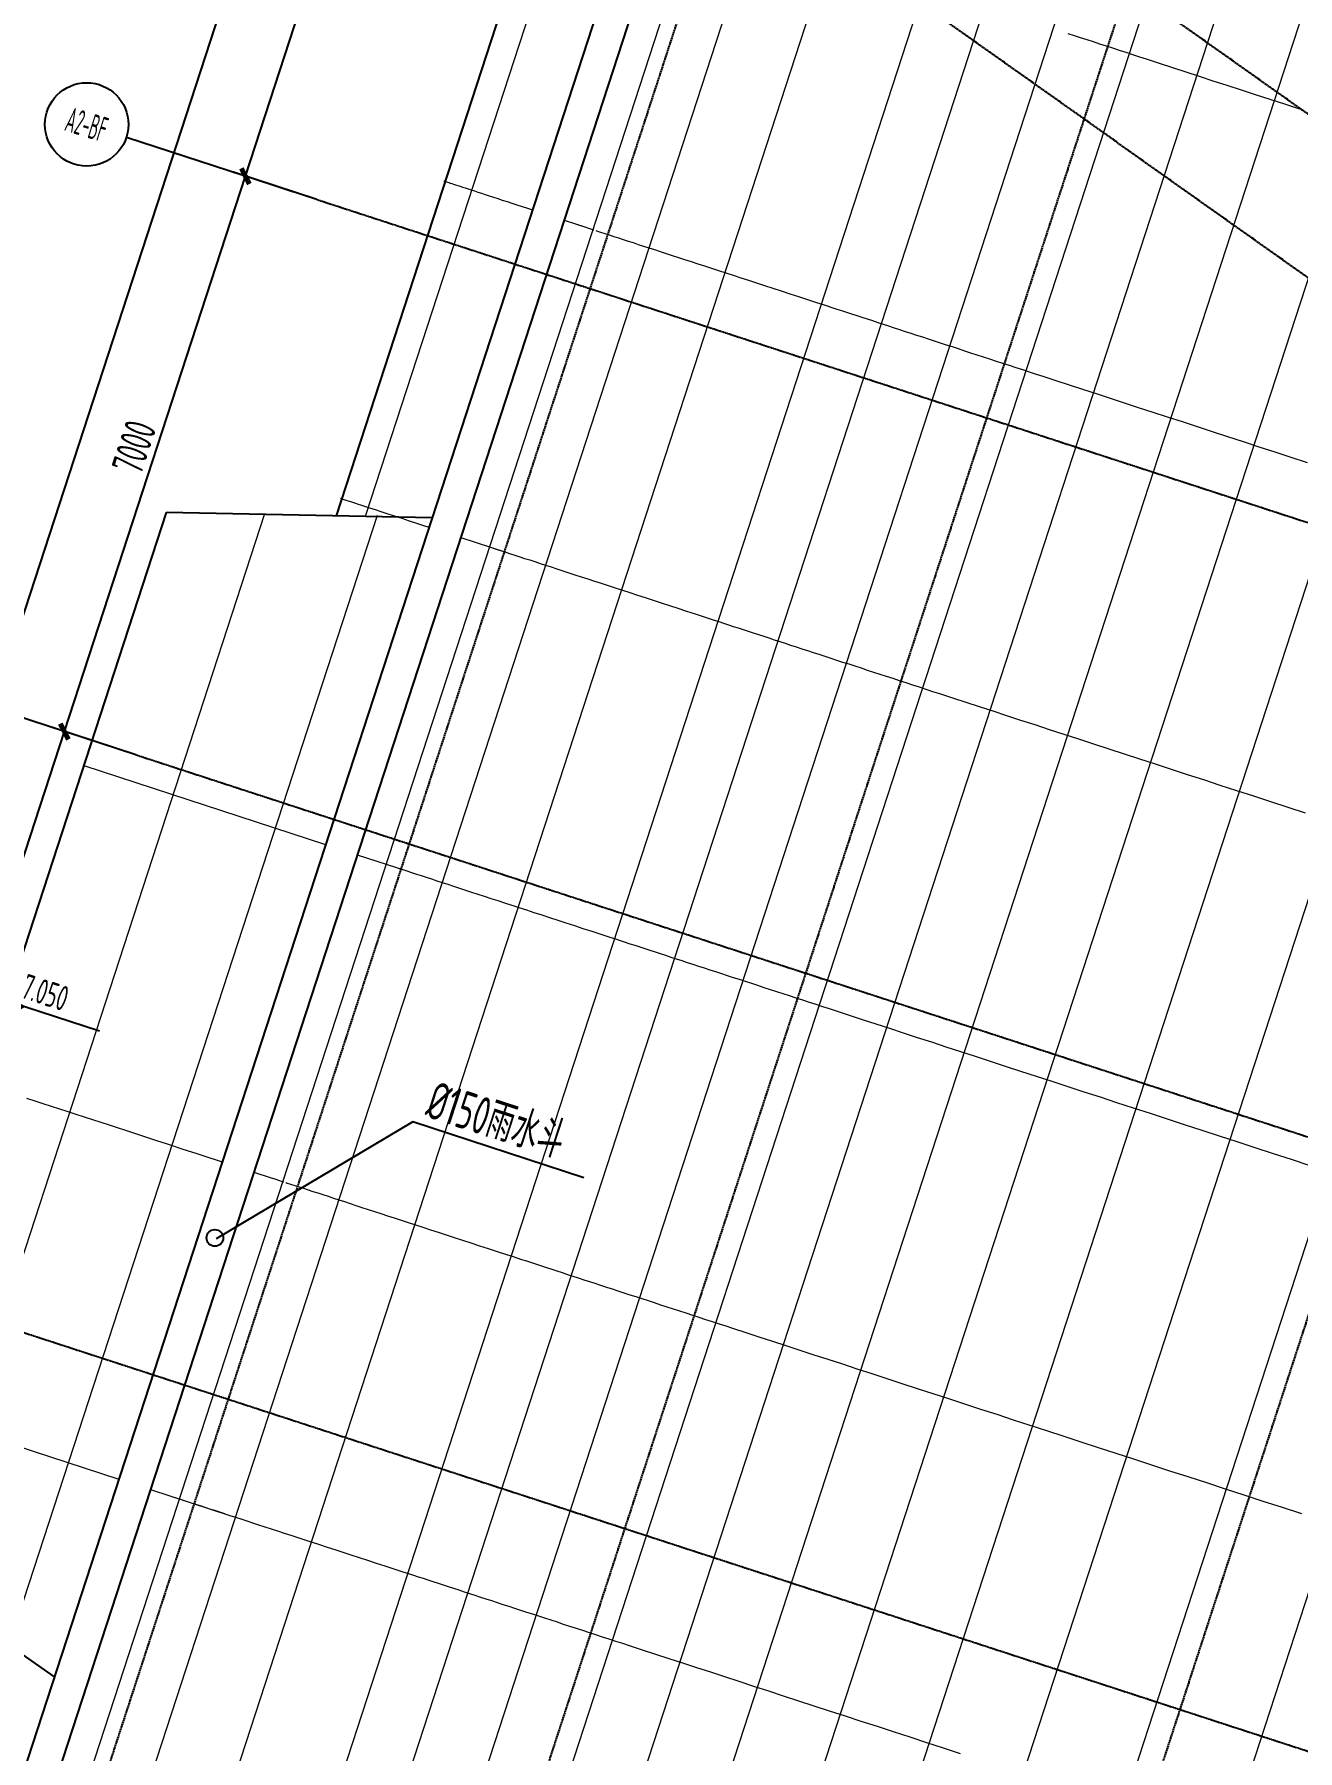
# Model space of a CAD drawing. Header units: millimetres. Extents: x 11677979 to 11902225, y -6694179 to -6308891.
# Drawn here: x 11837582 to 11852727, y -6341176 to -6320606 of the extents above; entities that cross this region are included whole.
import ezdxf
from ezdxf.enums import TextEntityAlignment as Align

# ---------------------------------------------------------------- set-up
doc = ezdxf.new("R2010")
doc.units = ezdxf.units.MM
doc.header["$LTSCALE"] = 10
doc.linetypes.add('A2-RG-AXIS$0$CENTER', pattern=[2, 1.25, -0.25, 0.25, -0.25])
doc.linetypes.add('A2-RG-AXIS$0$DOTE', pattern=[2.42, 2, -0.2, 0.02, -0.2])
for name, color, linetype in [('A2-RG-AXIS$0$A-AXIS', 1, 'Continuous'), ('A2-RG-AXIS$0$A-DIMS-100', 1, 'Continuous'), ('A2-RG-AXIS$0$A-GRID', 1, 'A2-RG-AXIS$0$CENTER'), ('A2-RG-AXIS$0$A-SYMB', 4, 'Continuous'), ('A2-RI-RF$0$$2$A-SYMB', 4, 'Continuous'), ('A2-RI-RF$0$A-ROOF-DRAN', 175, 'Continuous'), ('A2-RI-RF$0$A-ROOF-EDGE', 2, 'Continuous'), ('A2-RI-RF$0$A-SYMB', 4, 'Continuous'), ('A2-RI-RF$0$A-SYMB-AREA', 4, 'Continuous'), ('A2-RI-RF$0$A-SYMB-NAME', 4, 'Continuous')]:
    doc.layers.add(name, color=color, linetype=linetype)
doc.layers.add('A2-RI-RF$0$A-DETL-LLIN', color=3, linetype='Continuous', lineweight=5)
doc.layers.add('A2-RI-RF$0$A-ROOF-PATT', color=8, linetype='Continuous', lineweight=13)
doc.styles.add('A2-RG-AXIS$0$ECADI', font='hzs.shx', dxfattribs={"width": 0.7, "bigfont": 'hztxt.shx'})
doc.styles.add('A2-RG-AXIS$0$XD2008', font='hzs.shx', dxfattribs={"width": 0.7, "bigfont": 'hztxt.shx'})
doc.styles.add('A2-RI-RF$0$$0$XD2008', font='xd-hzs.shx', dxfattribs={"width": 0.7, "bigfont": 'xd-hztxt.shx'})
doc.styles.add('A2-RI-RF$0$ECADI', font='hzs.shx', dxfattribs={"width": 0.7, "bigfont": 'hztxt.shx'})
doc.dimstyles.new('A2-RG-AXIS$0$XD150', dxfattribs={"dimscale": 300, "dimtxt": 2.5, "dimasz": 1.5, "dimexe": 1, "dimexo": 2, "dimgap": 0.5, "dimtad": 1, "dimdec": 0, "dimdsep": 46, "dimtxsty": 'A2-RG-AXIS$0$XD2008', "dimcen": 2.5, "dimclrt": 4, "dimaunit": 1, "dimadec": 3, "dimazin": 0, "dimtfac": 1, "dimtdec": 0, "dimtmove": 2, "dimatfit": 3, "dimfxl": 0, "dimtolj": 1, "dimtzin": 0, "dimarcsym": 0})
doc.dimstyles.new('A2-RG-AXIS$0$XD150$0', dxfattribs={"dimscale": 150, "dimtxt": 2.5, "dimasz": 1, "dimexe": 1, "dimexo": 2, "dimgap": 0.5, "dimtad": 1, "dimdec": 0, "dimdsep": 46, "dimtxsty": 'A2-RG-AXIS$0$XD2008', "dimblk": 'A2-RG-AXIS$0$_ArchTick', "dimcen": 2.5, "dimclrt": 4, "dimaunit": 1, "dimadec": 0, "dimazin": 0, "dimtfac": 1, "dimtdec": 0, "dimtmove": 2, "dimatfit": 3, "dimfxl": 0, "dimtolj": 1, "dimtzin": 0, "dimarcsym": 0})

# ---------------------------------------------------------------- blocks, each defined once
blk = doc.blocks.new('A2-RG-AXIS$0$_ArchTick')
at = {"color": 0, "linetype": 'ByBlock', "const_width": 0.4}
blk.add_lwpolyline([(-0.5, -0.5), (0.5, 0.5)], dxfattribs=at)
blk = doc.blocks.new('*D529')
at = {"layer": 'A2-RG-AXIS$0$A-DIMS-100', "color": 0, "lineweight": -2, "transparency": 16777216}
for p, q in [((11835773, -6335617), (11837942, -6328962)), ((11838798, -6329241), (11837800, -6328915)), ((11836629, -6335896), (11835630, -6335571))]:
    blk.add_line(p, q, dxfattribs=at)
at = {"layer": 'Defpoints', "color": 0, "transparency": 16777216}
for p in [(11837942, -6328962), (11839083, -6329333), (11836914, -6335989)]:
    blk.add_point(p, dxfattribs=at)
at = {"layer": 'A2-RG-AXIS$0$A-DIMS-100', "color": 0, "lineweight": -2, "transparency": 16777216, "xscale": 150, "yscale": 150, "zscale": 150}
for p, rotation in [((11837942, -6328962), 71.94704053343993), ((11835773, -6335617), 251.9470405334399)]:
    blk.add_blockref('A2-RG-AXIS$0$_ArchTick', p, dxfattribs=dict(at, rotation=rotation))
at = {"layer": 'A2-RG-AXIS$0$A-DIMS-100', "color": 4, "transparency": 16777216, "insert": (11836608, -6332208), "char_height": 375, "attachment_point": 5, "rotation": 71.947, "style": 'A2-RG-AXIS$0$XD2008'}
blk.add_mtext('\\A1;7000', dxfattribs=at)
blk = doc.blocks.new('*D530')
at = {"layer": 'A2-RG-AXIS$0$A-DIMS-100', "color": 0, "lineweight": -2, "transparency": 16777216}
for p, q in [((11840967, -6322585), (11839969, -6322260)), ((11837942, -6328962), (11840112, -6322306)), ((11838798, -6329241), (11837800, -6328915))]:
    blk.add_line(p, q, dxfattribs=at)
at = {"layer": 'Defpoints', "color": 0, "transparency": 16777216}
for p in [(11840112, -6322306), (11841252, -6322678), (11839083, -6329333)]:
    blk.add_point(p, dxfattribs=at)
at = {"layer": 'A2-RG-AXIS$0$A-DIMS-100', "color": 0, "lineweight": -2, "transparency": 16777216, "xscale": 150, "yscale": 150, "zscale": 150}
for p, rotation in [((11840112, -6322306), 71.94704053343993), ((11837942, -6328962), 251.9470405334399)]:
    blk.add_blockref('A2-RG-AXIS$0$_ArchTick', p, dxfattribs=dict(at, rotation=rotation))
at = {"layer": 'A2-RG-AXIS$0$A-DIMS-100', "color": 4, "transparency": 16777216, "insert": (11838777, -6325553), "char_height": 375, "attachment_point": 5, "rotation": 71.947, "style": 'A2-RG-AXIS$0$XD2008'}
blk.add_mtext('\\A1;7000', dxfattribs=at)
blk = doc.blocks.new('*D531')
at = {"layer": 'A2-RG-AXIS$0$A-DIMS-100', "color": 0, "lineweight": -2, "transparency": 16777216}
for p, q in [((11840112, -6322306), (11842281, -6315651)), ((11842851, -6315837), (11842138, -6315604)), ((11840682, -6322492), (11839969, -6322260))]:
    blk.add_line(p, q, dxfattribs=at)
at = {"layer": 'Defpoints', "color": 0, "transparency": 16777216}
for p in [(11842281, -6315651), (11843137, -6315930), (11840967, -6322585)]:
    blk.add_point(p, dxfattribs=at)
at = {"layer": 'A2-RG-AXIS$0$A-DIMS-100', "color": 0, "lineweight": -2, "transparency": 16777216, "xscale": 150, "yscale": 150, "zscale": 150}
for p, rotation in [((11842281, -6315651), 71.94704049336154), ((11840112, -6322306), 251.9470404933616)]:
    blk.add_blockref('A2-RG-AXIS$0$_ArchTick', p, dxfattribs=dict(at, rotation=rotation))
at = {"layer": 'A2-RG-AXIS$0$A-DIMS-100', "color": 4, "transparency": 16777216, "insert": (11840947, -6318897), "char_height": 375, "attachment_point": 5, "rotation": 71.947, "style": 'A2-RG-AXIS$0$XD2008'}
blk.add_mtext('\\A1;7000', dxfattribs=at)
blk = doc.blocks.new('*D532')
at = {"layer": 'A2-RG-AXIS$0$A-DIMS-100', "color": 0, "lineweight": -2, "transparency": 16777216}
for p, q in [((11830114, -6350075), (11841425, -6315372)), ((11842851, -6315837), (11841283, -6315325)), ((11831540, -6350540), (11829971, -6350029))]:
    blk.add_line(p, q, dxfattribs=at)
at = {"layer": 'Defpoints', "color": 0, "transparency": 16777216}
for p in [(11841425, -6315372), (11843137, -6315930), (11831825, -6350633)]:
    blk.add_point(p, dxfattribs=at)
at = {"layer": 'A2-RG-AXIS$0$A-DIMS-100', "color": 0, "lineweight": -2, "transparency": 16777216, "xscale": 150, "yscale": 150, "zscale": 150}
for p, rotation in [((11841425, -6315372), 71.94704049334094), ((11830114, -6350075), 251.9470404933409)]:
    blk.add_blockref('A2-RG-AXIS$0$_ArchTick', p, dxfattribs=dict(at, rotation=rotation))
at = {"layer": 'A2-RG-AXIS$0$A-DIMS-100', "color": 4, "transparency": 16777216, "insert": (11835520, -6332642), "char_height": 375, "attachment_point": 5, "rotation": 71.947, "style": 'A2-RG-AXIS$0$XD2008'}
blk.add_mtext('\\A1;36500', dxfattribs=at)
blk = doc.blocks.new('A2-RG-AXIS$0$ECADI-TAG-GRID')
at = {"color": 13}
blk.add_circle((0, 0), 5, dxfattribs=at)
at = {"style": 'A2-RG-AXIS$0$ECADI', "width": 0.7}
blk.add_attdef('GRID', text='', height=5, dxfattribs=at).set_placement((0, 0), align=Align.MIDDLE)
blk = doc.blocks.new('*D534')
at = {"layer": 'A2-RG-AXIS$0$A-DIMS-100', "color": 0, "lineweight": -2, "ltscale": 3, "transparency": 16777216}
blk.add_arc((11865637, -6330626), 5954, 324.6656, 341.947, dxfattribs=at)
at = {"layer": 'Defpoints', "color": 0, "ltscale": 3, "transparency": 16777216}
for p in [(11846414, -6316998), (11840967, -6322585), (11870815, -6333565), (11878928, -6334958), (11876238, -6338142)]:
    blk.add_point(p, dxfattribs=at)
at = {"layer": 'A2-RG-AXIS$0$A-DIMS-100', "color": 0, "lineweight": -2, "ltscale": 3, "transparency": 16777216, "xscale": 150, "yscale": 150, "zscale": 150}
for p, rotation in [((11871298, -6332471), 71.94704049334831), ((11870494, -6334070), 234.6655761921282)]:
    blk.add_blockref('A2-RG-AXIS$0$_ArchTick', p, dxfattribs=dict(at, rotation=rotation))
at = {"layer": 'A2-RG-AXIS$0$A-DIMS-100', "color": 4, "ltscale": 3, "transparency": 16777216, "insert": (11871378, -6333513), "char_height": 375, "attachment_point": 5, "rotation": 63.3063, "style": 'A2-RG-AXIS$0$XD2008'}
blk.add_mtext('\\A1;17°16\'53"', dxfattribs=at)
blk = doc.blocks.new('A2-RI-RF$0$$2$ECADI-TAG-HGHT（国标）')
at = {"color": 1}
blk.add_line((-2.12, 2.12), (11.77, 2.12), dxfattribs=at)
at = {"color": 1, "const_width": 0.5}
blk.add_lwpolyline([(-2.12, 2.12), (0, 0), (2.12, 2.12)], dxfattribs=at)
at = {"style": 'A2-RI-RF$0$$0$XD2008', "width": 0.7}
blk.add_attdef('FL', text='', height=3, dxfattribs=at).set_placement((-2.69, 2.97), align=Align.RIGHT)
for tag, p in [('F.F.L.', (2.28, 2.97)), ('T.O.S.', (2.28, -1.1))]:
    blk.add_attdef(tag, p, '', height=3, dxfattribs=at)
blk = doc.blocks.new('A2-RI-RF$0$5erhfh')
at = {"layer": 'A2-RI-RF$0$A-SYMB-AREA', "style": 'A2-RI-RF$0$ECADI', "width": 0.7}
blk.add_attdef('340M2', text='', height=2.5, dxfattribs=at).set_placement((0, 1.25), align=Align.MIDDLE_LEFT)
at = {"layer": 'A2-RI-RF$0$A-SYMB-NAME', "style": 'A2-RI-RF$0$ECADI', "width": 0.7}
blk.add_attdef('CHINESENAME', (-12.29, 3.09), '', height=4.5, dxfattribs=at)
blk = doc.blocks.new('A2-RG-AXIS')
at = {"layer": 'A2-RG-AXIS$0$A-AXIS'}
for p, q in [((11840967.2, -6322585.1), (11838685.4, -6321841.4)), ((11838798, -6329240.5), (11836516.1, -6328496.8))]:
    blk.add_line(p, q, dxfattribs=at)
at = {"layer": 'A2-RG-AXIS$0$A-GRID', "linetype": 'A2-RG-AXIS$0$DOTE'}
for p, q in [((11847953.1, -6312274.5), (11834792.3, -6352651.7)), ((11852707, -6313824), (11839546.1, -6354201.2)), ((11859362.3, -6315993.2), (11846201.5, -6356370.4)), ((11876238.4, -6338141.9), (11846413.5, -6316997.8)), ((11875313.6, -6339447.6), (11845488.2, -6318303.1)), ((11840967.2, -6322585.1), (11878927.9, -6334958.1)), ((11838798, -6329240.5), (11876758.7, -6341613.5)), ((11836628.7, -6335895.9), (11874589.4, -6348268.9))]:
    blk.add_line(p, q, dxfattribs=at)
at = {"layer": 'A2-RG-AXIS$0$A-SYMB'}
ref = blk.add_blockref('A2-RG-AXIS$0$ECADI-TAG-GRID', (11838210, -6321686.4), dxfattribs=dict(at, xscale=100.0000000000341, yscale=100.0000000000341, zscale=100.0000000000341, rotation=342.7200000000827))
ref.add_attrib('GRID', 'A2-BF', dxfattribs={"layer": '0', "height": 300, "rotation": 342.72, "style": 'A2-RG-AXIS$0$ECADI', "width": 0.5}).set_placement((11838210, -6321686.4), align=Align.MIDDLE)
at = {"layer": 'A2-RG-AXIS$0$A-DIMS-100'}
for p1, distance, picture, middle in [((11831825.3, -6350632.8), 1800, '*D532', (11835519.9, -6332642.1)), ((11840967.2, -6322585.1), 900, '*D531', (11840946.6, -6318897.2))]:
    dim = blk.add_aligned_dim(p1=p1, p2=(11843136.5, -6315929.7), distance=distance, dimstyle='A2-RG-AXIS$0$XD150$0', dxfattribs=at)
    dim.commit()
    dim.dimension.update_dxf_attribs({"geometry": picture, "text_midpoint": middle})
at = {"layer": 'A2-RG-AXIS$0$A-DIMS-100', "ltscale": 3}
dim = blk.add_angular_dim_2l(base=(11870815.1772, -6333564.6066), line1=((11840967.2378, -6322585.1126), (11878927.9289, -6334958.0925)), line2=((11876238.3543, -6338141.9015), (11846413.5362, -6316997.8396)), dimstyle='A2-RG-AXIS$0$XD150', override={"dimscale": 150, "dimasz": 1, "dimblk": 'A2-RG-AXIS$0$_ArchTick', "dimadec": 4}, dxfattribs=at)
dim.commit()
dim.dimension.update_dxf_attribs({"geometry": '*D534', "text_midpoint": (11871378.0799, -6333512.755)})
at = {"layer": 'A2-RG-AXIS$0$A-DIMS-100'}
for base, p1, p2, picture, middle in [((11840111.5, -6322306.2), (11839083.2, -6329333.5), (11841252.5, -6322678.1), '*D530', (11838777.3, -6325552.6)), ((11837942.3, -6328961.6), (11836913.9, -6335988.9), (11839083.2, -6329333.5), '*D529', (11836608.1, -6332207.9))]:
    dim = blk.add_linear_dim(base=base, p1=p1, p2=p2, angle=251.94704, dimstyle='A2-RG-AXIS$0$XD150$0', dxfattribs=at)
    dim.commit()
    dim.dimension.update_dxf_attribs({"geometry": picture, "text_midpoint": middle})
blk = doc.blocks.new('A2-RI-RF')
at = {"layer": 'A2-RI-RF$0$A-ROOF-DRAN'}
for p, q in [((11845985.9, -6315244.2), (11833703.1, -6352927.7)), ((11846366.2, -6315368.2), (11834083.4, -6353051.7))]:
    blk.add_line(p, q, dxfattribs=at)
blk.add_circle((11839746.7, -6335031.3), 100, dxfattribs=at)
at = {"layer": 'A2-RI-RF$0$A-ROOF-EDGE'}
for p, q in [((11845084.3, -6314461), (11841200.2, -6326377.1)), ((11839162.5, -6326336.4), (11835209, -6338465.8)), ((11842349.7, -6326400.1), (11839162.5, -6326336.4)), ((11835209, -6338465.8), (11837821.5, -6340292.4))]:
    blk.add_line(p, q, dxfattribs=at)
at = {"layer": 'A2-RI-RF$0$A-ROOF-PATT', "lineweight": 9}
for p, q in [((11845402.7, -6314564.8), (11841554, -6326372.8)), ((11846854.1, -6315037.9), (11835872.3, -6348730.4)), ((11847525.7, -6315256.8), (11836920.8, -6347792.8)), ((11848437.1, -6315553.9), (11837924.7, -6347806.3)), ((11849592.4, -6315930.4), (11839197.1, -6347823.4)), ((11850313.3, -6316165.4), (11839991.2, -6347834.1)), ((11851131.3, -6316432), (11840892.1, -6347846.2)), ((11852044.8, -6316729.7), (11841898.2, -6347859.8)), ((11852292.7, -6318714.2), (11842789, -6347871.8)), ((11853127.1, -6319305.7), (11843811.7, -6347885.6)), ((11854022.5, -6319940.5), (11844909.2, -6347900.3)), ((11854977.9, -6320617.9), (11846080.3, -6347916.1)), ((11849971.3, -6320594.4), (11850046, -6320618.8)), ((11850046, -6320618.8), (11850121.4, -6320643.3)), ((11850121.4, -6320643.3), (11850197.4, -6320668.1)), ((11850197.4, -6320668.1), (11850274.1, -6320693.1)), ((11850274.1, -6320693.1), (11850351.5, -6320718.3)), ((11850351.5, -6320718.3), (11850429.5, -6320743.8)), ((11850429.5, -6320743.8), (11850508.3, -6320769.4)), ((11850508.3, -6320769.4), (11850587.6, -6320795.3)), ((11850587.6, -6320795.3), (11850667.7, -6320821.4)), ((11850667.7, -6320821.4), (11850748.4, -6320847.7)), ((11850748.4, -6320847.7), (11850829.8, -6320874.2)), ((11850829.8, -6320874.2), (11850911.8, -6320901)), ((11850911.8, -6320901), (11851067.2, -6320951.6)), ((11851067.2, -6320951.6), (11851224.9, -6321003)), ((11851224.9, -6321003), (11851384.9, -6321055.2)), ((11851384.9, -6321055.2), (11851547.2, -6321108.1)), ((11851547.2, -6321108.1), (11851711.7, -6321161.7)), ((11851711.7, -6321161.7), (11851878.6, -6321216.1)), ((11851878.6, -6321216.1), (11852047.7, -6321271.2)), ((11855992.5, -6321337.1), (11847323.8, -6347932.9)), ((11852047.7, -6321271.2), (11852219.1, -6321327.1)), ((11852219.1, -6321327.1), (11852392.8, -6321383.7)), ((11852392.8, -6321383.7), (11852568.7, -6321441)), ((11852568.7, -6321441), (11852746.9, -6321499.1)), ((11857065.2, -6322097.7), (11848638.7, -6347950.6)), ((11842492.3, -6322363.8), (11842494.1, -6322364.4)), ((11842494.1, -6322364.4), (11842498, -6322365.7)), ((11842498, -6322365.7), (11842504.2, -6322367.7)), ((11842504.2, -6322367.7), (11842512.5, -6322370.4)), ((11842512.5, -6322370.4), (11842523, -6322373.8)), ((11842523, -6322373.8), (11842535.7, -6322378)), ((11842535.7, -6322378), (11842550.6, -6322382.8)), ((11842550.6, -6322382.8), (11842567.7, -6322388.4)), ((11842567.7, -6322388.4), (11842587, -6322394.7)), ((11842587, -6322394.7), (11842608.4, -6322401.7)), ((11842608.4, -6322401.7), (11842632, -6322409.4)), ((11842632, -6322409.4), (11842657.9, -6322417.8)), ((11842657.9, -6322417.8), (11842685.9, -6322426.9)), ((11842685.9, -6322426.9), (11842716.1, -6322436.8)), ((11842716.1, -6322436.8), (11842748.5, -6322447.3)), ((11842748.5, -6322447.3), (11842783, -6322458.6)), ((11842783, -6322458.6), (11842819.8, -6322470.6)), ((11842819.8, -6322470.6), (11842858.7, -6322483.2)), ((11842858.7, -6322483.2), (11842899.8, -6322496.6)), ((11842899.8, -6322496.6), (11842943.1, -6322510.8)), ((11842943.1, -6322510.8), (11842988.6, -6322525.6)), ((11842988.6, -6322525.6), (11843036.2, -6322541.1)), ((11843036.2, -6322541.1), (11843086.1, -6322557.4)), ((11843086.1, -6322557.4), (11843138.1, -6322574.3)), ((11843138.1, -6322574.3), (11843192.3, -6322592)), ((11843192.3, -6322592), (11843248.7, -6322610.4)), ((11843248.7, -6322610.4), (11843307.3, -6322629.5)), ((11843307.3, -6322629.5), (11843368.1, -6322649.3)), ((11843368.1, -6322649.3), (11843431, -6322669.8)), ((11843431, -6322669.8), (11843496.1, -6322691)), ((11843496.1, -6322691), (11843552.7, -6322709.4)), ((11843933, -6322833.4), (11844182.2, -6322914.6)), ((11844096.2, -6322886.6), (11844138.5, -6322900.4)), ((11844182.2, -6322914.6), (11844227.3, -6322929.3)), ((11844227.3, -6322929.3), (11844273.8, -6322944.5)), ((11844273.8, -6322944.5), (11844290.8, -6322950)), ((11844314.6, -6322957.8), (11844321.8, -6322960.1)), ((11844321.8, -6322960.1), (11844371.2, -6322976.2)), ((11844371.2, -6322976.2), (11844422.1, -6322992.8)), ((11844422.1, -6322992.8), (11844474.5, -6323009.9)), ((11844474.5, -6323009.9), (11844528.4, -6323027.5)), ((11844528.4, -6323027.5), (11844583.9, -6323045.6)), ((11844583.9, -6323045.6), (11844641, -6323064.2)), ((11844641, -6323064.2), (11844699.6, -6323083.3)), ((11844699.6, -6323083.3), (11844759.9, -6323102.9)), ((11858195.2, -6322898.7), (11850023.7, -6347969.2)), ((11844759.9, -6323102.9), (11844821.8, -6323123.1)), ((11844821.8, -6323123.1), (11844885.3, -6323143.8)), ((11844885.3, -6323143.8), (11844950.5, -6323165.1)), ((11844950.5, -6323165.1), (11845017.5, -6323186.9)), ((11845017.5, -6323186.9), (11845086.1, -6323209.2)), ((11845086.1, -6323209.2), (11845156.4, -6323232.2)), ((11845156.4, -6323232.2), (11845228.5, -6323255.7)), ((11845228.5, -6323255.7), (11845302.4, -6323279.8)), ((11845302.4, -6323279.8), (11845378.1, -6323304.4)), ((11845378.1, -6323304.4), (11845455.6, -6323329.7)), ((11845455.6, -6323329.7), (11845535, -6323355.6)), ((11845535, -6323355.6), (11845616.2, -6323382)), ((11845616.2, -6323382), (11845699.3, -6323409.1)), ((11845699.3, -6323409.1), (11845784.2, -6323436.8)), ((11845784.2, -6323436.8), (11845871.1, -6323465.1)), ((11845871.1, -6323465.1), (11845960, -6323494.1)), ((11845960, -6323494.1), (11846050.8, -6323523.7)), ((11846050.8, -6323523.7), (11846143.6, -6323553.9)), ((11846143.6, -6323553.9), (11846238.4, -6323584.8)), ((11846238.4, -6323584.8), (11846335.2, -6323616.4)), ((11846335.2, -6323616.4), (11846434.1, -6323648.6)), ((11846434.1, -6323648.6), (11846535, -6323681.5)), ((11846535, -6323681.5), (11846638.1, -6323715.1)), ((11846638.1, -6323715.1), (11846743.2, -6323749.4)), ((11846743.2, -6323749.4), (11846850.5, -6323784.3)), ((11846850.5, -6323784.3), (11846959.9, -6323820)), ((11846959.9, -6323820), (11847027.8, -6323842.1)), ((11847027.8, -6323842.1), (11847084.7, -6323860.7)), ((11847084.7, -6323860.7), (11847142.3, -6323879.5)), ((11847142.3, -6323879.5), (11847200.7, -6323898.5)), ((11847200.7, -6323898.5), (11847259.7, -6323917.7)), ((11847259.7, -6323917.7), (11847319.4, -6323937.2)), ((11847319.4, -6323937.2), (11847379.8, -6323956.9)), ((11847379.8, -6323956.9), (11847440.9, -6323976.8)), ((11847440.9, -6323976.8), (11847502.7, -6323996.9)), ((11847502.7, -6323996.9), (11847565.2, -6324017.3)), ((11847565.2, -6324017.3), (11847628.3, -6324037.9)), ((11847628.3, -6324037.9), (11847692.2, -6324058.7)), ((11847692.2, -6324058.7), (11847756.7, -6324079.7)), ((11847756.7, -6324079.7), (11847821.9, -6324101)), ((11847821.9, -6324101), (11847887.8, -6324122.5)), ((11847887.8, -6324122.5), (11847954.4, -6324144.2)), ((11847954.4, -6324144.2), (11848021.7, -6324166.1)), ((11848021.7, -6324166.1), (11848089.6, -6324188.2)), ((11848089.6, -6324188.2), (11848158.3, -6324210.6)), ((11848158.3, -6324210.6), (11848227.6, -6324233.2)), ((11848227.6, -6324233.2), (11848297.6, -6324256)), ((11848297.6, -6324256), (11848368.2, -6324279)), ((11848368.2, -6324279), (11848439.6, -6324302.3)), ((11848439.6, -6324302.3), (11848511.6, -6324325.8)), ((11848511.6, -6324325.8), (11848584.3, -6324349.5)), ((11848584.3, -6324349.5), (11848657.6, -6324373.4)), ((11848657.6, -6324373.4), (11848731.7, -6324397.5)), ((11848731.7, -6324397.5), (11848806.4, -6324421.8)), ((11848806.4, -6324421.8), (11848881.8, -6324446.4)), ((11848881.8, -6324446.4), (11848957.8, -6324471.2)), ((11848957.8, -6324471.2), (11849034.5, -6324496.2)), ((11849034.5, -6324496.2), (11849111.9, -6324521.4)), ((11849111.9, -6324521.4), (11849190, -6324546.9)), ((11849190, -6324546.9), (11849268.7, -6324572.5)), ((11849268.7, -6324572.5), (11849348.1, -6324598.4)), ((11849348.1, -6324598.4), (11849428.1, -6324624.5)), ((11849428.1, -6324624.5), (11849508.8, -6324650.8)), ((11849508.8, -6324650.8), (11849590.2, -6324677.3)), ((11849590.2, -6324677.3), (11849672.2, -6324704.1)), ((11849672.2, -6324704.1), (11849828.7, -6324755)), ((11849828.7, -6324755), (11849987.5, -6324806.8)), ((11849987.5, -6324806.8), (11850148.6, -6324859.3)), ((11850148.6, -6324859.3), (11850312, -6324912.6)), ((11850312, -6324912.6), (11850477.8, -6324966.6)), ((11850477.8, -6324966.6), (11850645.9, -6325021.4)), ((11850645.9, -6325021.4), (11850816.3, -6325077)), ((11850816.3, -6325077), (11850989, -6325133.3)), ((11850989, -6325133.3), (11851164, -6325190.3)), ((11851164, -6325190.3), (11851341.3, -6325248.1)), ((11851341.3, -6325248.1), (11851520.8, -6325306.6)), ((11851520.8, -6325306.6), (11851702.7, -6325365.9)), ((11851702.7, -6325365.9), (11851886.8, -6325425.9)), ((11851886.8, -6325425.9), (11852073.1, -6325486.6)), ((11852073.1, -6325486.6), (11852261.8, -6325548.1)), ((11852261.8, -6325548.1), (11852452.6, -6325610.3)), ((11852452.6, -6325610.3), (11852645.7, -6325673.3)), ((11852645.7, -6325673.3), (11852841.1, -6325736.9)), ((11841252.6, -6326166.9), (11841253.7, -6326167.2)), ((11841253.7, -6326167.2), (11841256.9, -6326168.3)), ((11841256.9, -6326168.3), (11841262.3, -6326170)), ((11841262.3, -6326170), (11841269.8, -6326172.5)), ((11841269.8, -6326172.5), (11841279.4, -6326175.6)), ((11841279.4, -6326175.6), (11841291.3, -6326179.5)), ((11841291.3, -6326179.5), (11841305.2, -6326184)), ((11841305.2, -6326184), (11841321.3, -6326189.3)), ((11841321.3, -6326189.3), (11841339.5, -6326195.2)), ((11841339.5, -6326195.2), (11841359.9, -6326201.8)), ((11841359.9, -6326201.8), (11841382.5, -6326209.2)), ((11841382.5, -6326209.2), (11841407.1, -6326217.2)), ((11841407.1, -6326217.2), (11841433.9, -6326226)), ((11841433.9, -6326226), (11841462.9, -6326235.4)), ((11841462.9, -6326235.4), (11841494, -6326245.6)), ((11841494, -6326245.6), (11841527.3, -6326256.4)), ((11841527.3, -6326256.4), (11841562.6, -6326267.9)), ((11841562.6, -6326267.9), (11841600.2, -6326280.2)), ((11841600.2, -6326280.2), (11841639.8, -6326293.1)), ((11841639.8, -6326293.1), (11841681.7, -6326306.7)), ((11841681.7, -6326306.7), (11841725.6, -6326321)), ((11841725.6, -6326321), (11841771.7, -6326336.1)), ((11841771.7, -6326336.1), (11841820, -6326351.8)), ((11841820, -6326351.8), (11841870.4, -6326368.2)), ((11841870.4, -6326368.2), (11841900.9, -6326378.2)), ((11841895.6, -6326377.3), (11841985.8, -6326406.7)), ((11841985.8, -6326406.7), (11842074.5, -6326435.6)), ((11842074.5, -6326435.6), (11842161.6, -6326464)), ((11842161.6, -6326464), (11842247, -6326491.8)), ((11842247, -6326491.8), (11842312.8, -6326513.2)), ((11842693.4, -6326636.5), (11843234.9, -6326813)), ((11843082.2, -6326763.2), (11843131.6, -6326779.3)), ((11843131.6, -6326779.3), (11843182.5, -6326795.9)), ((11843234.9, -6326813), (11843288.9, -6326830.6)), ((11843288.9, -6326830.6), (11843344.3, -6326848.7)), ((11843344.3, -6326848.7), (11843401.4, -6326867.3)), ((11843401.4, -6326867.3), (11843460.1, -6326886.4)), ((11843460.1, -6326886.4), (11843520.3, -6326906)), ((11843520.3, -6326906), (11843582.2, -6326926.2)), ((11843582.2, -6326926.2), (11843645.7, -6326946.9)), ((11843645.7, -6326946.9), (11843711, -6326968.1)), ((11843711, -6326968.1), (11843777.9, -6326990)), ((11843777.9, -6326990), (11843846.5, -6327012.3)), ((11843846.5, -6327012.3), (11843916.9, -6327035.3)), ((11843916.9, -6327035.3), (11843989, -6327058.8)), ((11843989, -6327058.8), (11844062.9, -6327082.8)), ((11844062.9, -6327082.8), (11844138.5, -6327107.5)), ((11844138.5, -6327107.5), (11844216, -6327132.8)), ((11844216, -6327132.8), (11844295.4, -6327158.6)), ((11844295.4, -6327158.6), (11844376.6, -6327185.1)), ((11844376.6, -6327185.1), (11844459.7, -6327212.2)), ((11844459.7, -6327212.2), (11844544.7, -6327239.9)), ((11844544.7, -6327239.9), (11844631.6, -6327268.2)), ((11844631.6, -6327268.2), (11844720.4, -6327297.2)), ((11844720.4, -6327297.2), (11844811.2, -6327326.8)), ((11844811.2, -6327326.8), (11844904, -6327357)), ((11844904, -6327357), (11844998.8, -6327387.9)), ((11844998.8, -6327387.9), (11845095.7, -6327419.5)), ((11845095.7, -6327419.5), (11845194.5, -6327451.7)), ((11845194.5, -6327451.7), (11845295.5, -6327484.6)), ((11845295.5, -6327484.6), (11845398.5, -6327518.2)), ((11845398.5, -6327518.2), (11845503.6, -6327552.5)), ((11845503.6, -6327552.5), (11845610.9, -6327587.4)), ((11845610.9, -6327587.4), (11845720.3, -6327623.1)), ((11845720.3, -6327623.1), (11845788.2, -6327645.2)), ((11845788.2, -6327645.2), (11845845.1, -6327663.8)), ((11845845.1, -6327663.8), (11845902.7, -6327682.5)), ((11845902.7, -6327682.5), (11845961.1, -6327701.6)), ((11845961.1, -6327701.6), (11846020.1, -6327720.8)), ((11846020.1, -6327720.8), (11846079.8, -6327740.3)), ((11846079.8, -6327740.3), (11846140.2, -6327759.9)), ((11846140.2, -6327759.9), (11846201.3, -6327779.9)), ((11846201.3, -6327779.9), (11846263.1, -6327800)), ((11846263.1, -6327800), (11846325.6, -6327820.4)), ((11846325.6, -6327820.4), (11846388.7, -6327841)), ((11846388.7, -6327841), (11846452.6, -6327861.8)), ((11846452.6, -6327861.8), (11846517.1, -6327882.8)), ((11846517.1, -6327882.8), (11846582.4, -6327904.1)), ((11846582.4, -6327904.1), (11846648.3, -6327925.5)), ((11846648.3, -6327925.5), (11846714.8, -6327947.2)), ((11846714.8, -6327947.2), (11846782.1, -6327969.2)), ((11846782.1, -6327969.2), (11846850.1, -6327991.3)), ((11846850.1, -6327991.3), (11846918.7, -6328013.7)), ((11846918.7, -6328013.7), (11846988, -6328036.3)), ((11846988, -6328036.3), (11847058, -6328059.1)), ((11847058, -6328059.1), (11847128.7, -6328082.1)), ((11847128.7, -6328082.1), (11847200, -6328105.4)), ((11847200, -6328105.4), (11847272, -6328128.8)), ((11847272, -6328128.8), (11847344.7, -6328152.5)), ((11847344.7, -6328152.5), (11847418.1, -6328176.4)), ((11847418.1, -6328176.4), (11847492.1, -6328200.6)), ((11847492.1, -6328200.6), (11847566.8, -6328224.9)), ((11847566.8, -6328224.9), (11847642.2, -6328249.5)), ((11847642.2, -6328249.5), (11847718.2, -6328274.3)), ((11847718.2, -6328274.3), (11847794.9, -6328299.3)), ((11847794.9, -6328299.3), (11847872.3, -6328324.5)), ((11847872.3, -6328324.5), (11847950.4, -6328350)), ((11847950.4, -6328350), (11848029.1, -6328375.6)), ((11848029.1, -6328375.6), (11848108.5, -6328401.5)), ((11848108.5, -6328401.5), (11848188.5, -6328427.6)), ((11848188.5, -6328427.6), (11848269.2, -6328453.9)), ((11848269.2, -6328453.9), (11848350.6, -6328480.4)), ((11848350.6, -6328480.4), (11848432.6, -6328507.1)), ((11848432.6, -6328507.1), (11848588.9, -6328558.1)), ((11848588.9, -6328558.1), (11848747.6, -6328609.8)), ((11848747.6, -6328609.8), (11848908.6, -6328662.3)), ((11848908.6, -6328662.3), (11849071.8, -6328715.5)), ((11849071.8, -6328715.5), (11849237.5, -6328769.5)), ((11849237.5, -6328769.5), (11849405.4, -6328824.2)), ((11849405.4, -6328824.2), (11849575.6, -6328879.7)), ((11849575.6, -6328879.7), (11849748.1, -6328935.9)), ((11849748.1, -6328935.9), (11849922.9, -6328992.9)), ((11849922.9, -6328992.9), (11850100, -6329050.6)), ((11850100, -6329050.6), (11850279.4, -6329109.1)), ((11850279.4, -6329109.1), (11850461.1, -6329168.3)), ((11850461.1, -6329168.3), (11850645, -6329228.2)), ((11850645, -6329228.2), (11850831.1, -6329288.9)), ((11838173.6, -6329370.4), (11841073.5, -6330315.6)), ((11850831.1, -6329288.9), (11851019.6, -6329350.3)), ((11851019.6, -6329350.3), (11851210.2, -6329412.5)), ((11851210.2, -6329412.5), (11851403.1, -6329475.3)), ((11851403.1, -6329475.3), (11851598.3, -6329538.9)), ((11851598.3, -6329538.9), (11851795.6, -6329603.3)), ((11851795.6, -6329603.3), (11851995.2, -6329668.3)), ((11851995.2, -6329668.3), (11852197, -6329734.1)), ((11852197, -6329734.1), (11852401, -6329800.6)), ((11852401, -6329800.6), (11852607.2, -6329867.8)), ((11852607.2, -6329867.8), (11852815.6, -6329935.7)), ((11841453.8, -6330439.5), (11842049.3, -6330633.6)), ((11841942.9, -6330599), (11841995.3, -6330616.1)), ((11842049.3, -6330633.6), (11842104.8, -6330651.7)), ((11842104.8, -6330651.7), (11842161.8, -6330670.3)), ((11842161.8, -6330670.3), (11842220.5, -6330689.5)), ((11842220.5, -6330689.5), (11842280.7, -6330709.1)), ((11842280.7, -6330709.1), (11842342.6, -6330729.3)), ((11842342.6, -6330729.3), (11842406.2, -6330750)), ((11842406.2, -6330750), (11842471.4, -6330771.2)), ((11842471.4, -6330771.2), (11842538.3, -6330793)), ((11842538.3, -6330793), (11842606.9, -6330815.4)), ((11842606.9, -6330815.4), (11842677.3, -6330838.3)), ((11842677.3, -6330838.3), (11842749.4, -6330861.8)), ((11842749.4, -6330861.8), (11842823.3, -6330885.9)), ((11842823.3, -6330885.9), (11842899, -6330910.6)), ((11842899, -6330910.6), (11842976.5, -6330935.9)), ((11842976.5, -6330935.9), (11843055.8, -6330961.7)), ((11843055.8, -6330961.7), (11843137, -6330988.2)), ((11843137, -6330988.2), (11843220.1, -6331015.3)), ((11843220.1, -6331015.3), (11843305.1, -6331043)), ((11843305.1, -6331043), (11843392, -6331071.3)), ((11843392, -6331071.3), (11843480.8, -6331100.3)), ((11843480.8, -6331100.3), (11843571.6, -6331129.9)), ((11843571.6, -6331129.9), (11843664.4, -6331160.1)), ((11843664.4, -6331160.1), (11843759.2, -6331191)), ((11843759.2, -6331191), (11843856.1, -6331222.6)), ((11843856.1, -6331222.6), (11843954.9, -6331254.8)), ((11843954.9, -6331254.8), (11844055.9, -6331287.7)), ((11844055.9, -6331287.7), (11844158.9, -6331321.3)), ((11844158.9, -6331321.3), (11844264, -6331355.5)), ((11844264, -6331355.5), (11844371.3, -6331390.5)), ((11844371.3, -6331390.5), (11844480.7, -6331426.2)), ((11844480.7, -6331426.2), (11844548.6, -6331448.3)), ((11844548.6, -6331448.3), (11844605.5, -6331466.8)), ((11844605.5, -6331466.8), (11844663.2, -6331485.6)), ((11844663.2, -6331485.6), (11844721.5, -6331504.6)), ((11844721.5, -6331504.6), (11844780.5, -6331523.9)), ((11844780.5, -6331523.9), (11844840.2, -6331543.3)), ((11844840.2, -6331543.3), (11844900.6, -6331563)), ((11844900.6, -6331563), (11844961.7, -6331582.9)), ((11844961.7, -6331582.9), (11845023.5, -6331603.1)), ((11845023.5, -6331603.1), (11845086, -6331623.4)), ((11845086, -6331623.4), (11845149.2, -6331644)), ((11845149.2, -6331644), (11845213, -6331664.8)), ((11845213, -6331664.8), (11845277.5, -6331685.9)), ((11845277.5, -6331685.9), (11845342.8, -6331707.1)), ((11845342.8, -6331707.1), (11845408.7, -6331728.6)), ((11845408.7, -6331728.6), (11845475.3, -6331750.3)), ((11845475.3, -6331750.3), (11845542.5, -6331772.2)), ((11845542.5, -6331772.2), (11845610.5, -6331794.4)), ((11845610.5, -6331794.4), (11845679.1, -6331816.8)), ((11845679.1, -6331816.8), (11845748.4, -6331839.4)), ((11845748.4, -6331839.4), (11845818.4, -6331862.2)), ((11845818.4, -6331862.2), (11845889.1, -6331885.2)), ((11845889.1, -6331885.2), (11845960.4, -6331908.5)), ((11845960.4, -6331908.5), (11846032.4, -6331931.9)), ((11846032.4, -6331931.9), (11846105.1, -6331955.6)), ((11846105.1, -6331955.6), (11846178.5, -6331979.5)), ((11846178.5, -6331979.5), (11846252.5, -6332003.7)), ((11846252.5, -6332003.7), (11846327.2, -6332028)), ((11846327.2, -6332028), (11846402.6, -6332052.6)), ((11846402.6, -6332052.6), (11846478.6, -6332077.4)), ((11846478.6, -6332077.4), (11846555.4, -6332102.4)), ((11846555.4, -6332102.4), (11846632.7, -6332127.6)), ((11846632.7, -6332127.6), (11846710.8, -6332153)), ((11846710.8, -6332153), (11846789.5, -6332178.7)), ((11846789.5, -6332178.7), (11846868.9, -6332204.6)), ((11846868.9, -6332204.6), (11846948.9, -6332230.7)), ((11846948.9, -6332230.7), (11847029.6, -6332257)), ((11847029.6, -6332257), (11847111, -6332283.5)), ((11847111, -6332283.5), (11847193, -6332310.2)), ((11847193, -6332310.2), (11847349.3, -6332361.2)), ((11847349.3, -6332361.2), (11847508, -6332412.9)), ((11847508, -6332412.9), (11847669, -6332465.3)), ((11847669, -6332465.3), (11847832.3, -6332518.6)), ((11847832.3, -6332518.6), (11847997.9, -6332572.5)), ((11847997.9, -6332572.5), (11848165.8, -6332627.3)), ((11848165.8, -6332627.3), (11848336, -6332682.8)), ((11848336, -6332682.8), (11848508.6, -6332739)), ((11848508.6, -6332739), (11848683.4, -6332796)), ((11848683.4, -6332796), (11848860.5, -6332853.7)), ((11848860.5, -6332853.7), (11849039.8, -6332912.2)), ((11849039.8, -6332912.2), (11849221.5, -6332971.4)), ((11849221.5, -6332971.4), (11849405.4, -6333031.3)), ((11849405.4, -6333031.3), (11849591.6, -6333092)), ((11849591.6, -6333092), (11849780, -6333153.4)), ((11849780, -6333153.4), (11849970.6, -6333215.6)), ((11849970.6, -6333215.6), (11850163.5, -6333278.4)), ((11850163.5, -6333278.4), (11850358.7, -6333342)), ((11850358.7, -6333342), (11850556, -6333406.4)), ((11850556, -6333406.4), (11850755.6, -6333471.4)), ((11850755.6, -6333471.4), (11850957.4, -6333537.2)), ((11850957.4, -6333537.2), (11851161.4, -6333603.7)), ((11851161.4, -6333603.7), (11851367.6, -6333670.9)), ((11851367.6, -6333670.9), (11851576, -6333738.8)), ((11851576, -6333738.8), (11851786.6, -6333807.4)), ((11851786.6, -6333807.4), (11851999.3, -6333876.8)), ((11851999.3, -6333876.8), (11852214.3, -6333946.8)), ((11852214.3, -6333946.8), (11852431.4, -6334017.6)), ((11852431.4, -6334017.6), (11852650.6, -6334089.1)), ((11852650.6, -6334089.1), (11852872, -6334161.2)), ((11840214.2, -6334242.6), (11840419.8, -6334309.6)), ((11840419.8, -6334309.6), (11840463.4, -6334323.9)), ((11840463.4, -6334323.9), (11840508.5, -6334338.6)), ((11840508.5, -6334338.6), (11840555, -6334353.7)), ((11840555, -6334353.7), (11840572, -6334359.3)), ((11840595.8, -6334367), (11840603, -6334369.4)), ((11840603, -6334369.4), (11840652.4, -6334385.5)), ((11840652.4, -6334385.5), (11840703.3, -6334402.1)), ((11840703.3, -6334402.1), (11840755.7, -6334419.1)), ((11840755.7, -6334419.1), (11840809.7, -6334436.7)), ((11840809.7, -6334436.7), (11840865.2, -6334454.8)), ((11840865.2, -6334454.8), (11840922.2, -6334473.4)), ((11840922.2, -6334473.4), (11840980.9, -6334492.5)), ((11840980.9, -6334492.5), (11841041.1, -6334512.2)), ((11841041.1, -6334512.2), (11841103, -6334532.3)), ((11841103, -6334532.3), (11841166.6, -6334553.1)), ((11841166.6, -6334553.1), (11841231.8, -6334574.3)), ((11841231.8, -6334574.3), (11841298.7, -6334596.1)), ((11841298.7, -6334596.1), (11841367.3, -6334618.5)), ((11841367.3, -6334618.5), (11841437.7, -6334641.4)), ((11841437.7, -6334641.4), (11841509.8, -6334664.9)), ((11841509.8, -6334664.9), (11841583.7, -6334689)), ((11841583.7, -6334689), (11841659.4, -6334713.7)), ((11841659.4, -6334713.7), (11841736.9, -6334738.9)), ((11841736.9, -6334738.9), (11841816.2, -6334764.8)), ((11841816.2, -6334764.8), (11841897.4, -6334791.3)), ((11841897.4, -6334791.3), (11841980.5, -6334818.4)), ((11841980.5, -6334818.4), (11842065.5, -6334846.1)), ((11842065.5, -6334846.1), (11842152.4, -6334874.4)), ((11842152.4, -6334874.4), (11842241.2, -6334903.3)), ((11842241.2, -6334903.3), (11842332.1, -6334932.9)), ((11842332.1, -6334932.9), (11842424.9, -6334963.2)), ((11842424.9, -6334963.2), (11842519.7, -6334994.1)), ((11842519.7, -6334994.1), (11842616.5, -6335025.6)), ((11842616.5, -6335025.6), (11842715.4, -6335057.9)), ((11842715.4, -6335057.9), (11842816.3, -6335090.8)), ((11842816.3, -6335090.8), (11842919.3, -6335124.4)), ((11842919.3, -6335124.4), (11843024.5, -6335158.6)), ((11843024.5, -6335158.6), (11843131.7, -6335193.6)), ((11843131.7, -6335193.6), (11843241.1, -6335229.2)), ((11843241.1, -6335229.2), (11843309, -6335251.4)), ((11843309, -6335251.4), (11843365.9, -6335269.9)), ((11843365.9, -6335269.9), (11843423.6, -6335288.7)), ((11843423.6, -6335288.7), (11843481.9, -6335307.7)), ((11843481.9, -6335307.7), (11843540.9, -6335327)), ((11843540.9, -6335327), (11843600.6, -6335346.4)), ((11843600.6, -6335346.4), (11843661.1, -6335366.1)), ((11843661.1, -6335366.1), (11843722.2, -6335386)), ((11843722.2, -6335386), (11843783.9, -6335406.2)), ((11843783.9, -6335406.2), (11843846.4, -6335426.5)), ((11843846.4, -6335426.5), (11843909.6, -6335447.1)), ((11843909.6, -6335447.1), (11843973.4, -6335467.9)), ((11843973.4, -6335467.9), (11844038, -6335489)), ((11844038, -6335489), (11844103.2, -6335510.2)), ((11844103.2, -6335510.2), (11844169.1, -6335531.7)), ((11844169.1, -6335531.7), (11844235.7, -6335553.4)), ((11844235.7, -6335553.4), (11844302.9, -6335575.3)), ((11844302.9, -6335575.3), (11844370.9, -6335597.5)), ((11844370.9, -6335597.5), (11844439.5, -6335619.8)), ((11844439.5, -6335619.8), (11844508.8, -6335642.4)), ((11844508.8, -6335642.4), (11844578.8, -6335665.3)), ((11844578.8, -6335665.3), (11844649.5, -6335688.3)), ((11844649.5, -6335688.3), (11844720.8, -6335711.5)), ((11844720.8, -6335711.5), (11844792.8, -6335735)), ((11844792.8, -6335735), (11844865.5, -6335758.7)), ((11844865.5, -6335758.7), (11844938.9, -6335782.6)), ((11844938.9, -6335782.6), (11845012.9, -6335806.7)), ((11845012.9, -6335806.7), (11845087.6, -6335831.1)), ((11845087.6, -6335831.1), (11845163, -6335855.7)), ((11845163, -6335855.7), (11845239.1, -6335880.4)), ((11845239.1, -6335880.4), (11845315.8, -6335905.5)), ((11845315.8, -6335905.5), (11845393.2, -6335930.7)), ((11845393.2, -6335930.7), (11845471.2, -6335956.1)), ((11845471.2, -6335956.1), (11845549.9, -6335981.8)), ((11845549.9, -6335981.8), (11845629.3, -6336007.6)), ((11845629.3, -6336007.6), (11845709.3, -6336033.7)), ((11845709.3, -6336033.7), (11845790.1, -6336060)), ((11845790.1, -6336060), (11845871.4, -6336086.6)), ((11845871.4, -6336086.6), (11845953.5, -6336113.3)), ((11845953.5, -6336113.3), (11846109.8, -6336164.2)), ((11846109.8, -6336164.2), (11846268.4, -6336216)), ((11846268.4, -6336216), (11846429.4, -6336268.4)), ((11846429.4, -6336268.4), (11846592.7, -6336321.7)), ((11846592.7, -6336321.7), (11846758.3, -6336375.6)), ((11846758.3, -6336375.6), (11846926.2, -6336430.4)), ((11846926.2, -6336430.4), (11847096.4, -6336485.8)), ((11847096.4, -6336485.8), (11847269, -6336542.1)), ((11847269, -6336542.1), (11847443.8, -6336599.1)), ((11847443.8, -6336599.1), (11847620.9, -6336656.8)), ((11847620.9, -6336656.8), (11847800.2, -6336715.2)), ((11847800.2, -6336715.2), (11847981.9, -6336774.5)), ((11847981.9, -6336774.5), (11848165.8, -6336834.4)), ((11848165.8, -6336834.4), (11848352, -6336895.1)), ((11835694.4, -6336976.6), (11838594.2, -6337921.7)), ((11848352, -6336895.1), (11848540.4, -6336956.5)), ((11848540.4, -6336956.5), (11848731, -6337018.6)), ((11848731, -6337018.6), (11848923.9, -6337081.5)), ((11848923.9, -6337081.5), (11849119.1, -6337145.1)), ((11849119.1, -6337145.1), (11849316.4, -6337209.4)), ((11849316.4, -6337209.4), (11849516, -6337274.5)), ((11849516, -6337274.5), (11849717.8, -6337340.3)), ((11849717.8, -6337340.3), (11849921.8, -6337406.8)), ((11849921.8, -6337406.8), (11850128, -6337474)), ((11850128, -6337474), (11850336.4, -6337541.9)), ((11850336.4, -6337541.9), (11850547, -6337610.5)), ((11850547, -6337610.5), (11850759.7, -6337679.9)), ((11850759.7, -6337679.9), (11850974.7, -6337749.9)), ((11850974.7, -6337749.9), (11851191.8, -6337820.7)), ((11851191.8, -6337820.7), (11851411, -6337892.2)), ((11851411, -6337892.2), (11851632.4, -6337964.3)), ((11838974.6, -6338045.7), (11839927, -6338356.1)), ((11851632.4, -6337964.3), (11851856, -6338037.2)), ((11851856, -6338037.2), (11852081.7, -6338110.8)), ((11839268.9, -6338141.7), (11839315.5, -6338156.8)), ((11839315.5, -6338156.8), (11839332.5, -6338162.4)), ((11839356.2, -6338170.1), (11839363.4, -6338172.4)), ((11839363.4, -6338172.4), (11839412.8, -6338188.6)), ((11839412.8, -6338188.6), (11839463.7, -6338205.1)), ((11839463.7, -6338205.1), (11839516.2, -6338222.2)), ((11839516.2, -6338222.2), (11839570.1, -6338239.8)), ((11839570.1, -6338239.8), (11839625.6, -6338257.9)), ((11839625.6, -6338257.9), (11839682.7, -6338276.5)), ((11839682.7, -6338276.5), (11839741.3, -6338295.6)), ((11839741.3, -6338295.6), (11839801.6, -6338315.3)), ((11839801.6, -6338315.3), (11839863.5, -6338335.4)), ((11852081.7, -6338110.8), (11852309.6, -6338185)), ((11852309.6, -6338185), (11852539.5, -6338260)), ((11852539.5, -6338260), (11852771.6, -6338335.6)), ((11839927, -6338356.1), (11839992.2, -6338377.4)), ((11839992.2, -6338377.4), (11840059.1, -6338399.2)), ((11840059.1, -6338399.2), (11840127.7, -6338421.6)), ((11840127.7, -6338421.6), (11840198.1, -6338444.5)), ((11840198.1, -6338444.5), (11840270.2, -6338468)), ((11840270.2, -6338468), (11840344.1, -6338492.1)), ((11840344.1, -6338492.1), (11840419.8, -6338516.8)), ((11840419.8, -6338516.8), (11840497.3, -6338542)), ((11840497.3, -6338542), (11840576.6, -6338567.9)), ((11840576.6, -6338567.9), (11840657.8, -6338594.4)), ((11840657.8, -6338594.4), (11840740.9, -6338621.4)), ((11840740.9, -6338621.4), (11840825.9, -6338649.1)), ((11840825.9, -6338649.1), (11840912.8, -6338677.5)), ((11840912.8, -6338677.5), (11841001.7, -6338706.4)), ((11841001.7, -6338706.4), (11841092.5, -6338736)), ((11841092.5, -6338736), (11841185.3, -6338766.3)), ((11841185.3, -6338766.3), (11841280.1, -6338797.2)), ((11841280.1, -6338797.2), (11841376.9, -6338828.7)), ((11841376.9, -6338828.7), (11841475.8, -6338861)), ((11841475.8, -6338861), (11841576.7, -6338893.9)), ((11841576.7, -6338893.9), (11841679.7, -6338927.4)), ((11841679.7, -6338927.4), (11841784.9, -6338961.7)), ((11841784.9, -6338961.7), (11841892.1, -6338996.7)), ((11841892.1, -6338996.7), (11842001.6, -6339032.3)), ((11842001.6, -6339032.3), (11842069.4, -6339054.4)), ((11842069.4, -6339054.4), (11842126.4, -6339073)), ((11842126.4, -6339073), (11842184, -6339091.8)), ((11842184, -6339091.8), (11842242.3, -6339110.8)), ((11842242.3, -6339110.8), (11842301.3, -6339130)), ((11842301.3, -6339130), (11842361.1, -6339149.5)), ((11842361.1, -6339149.5), (11842421.5, -6339169.2)), ((11842421.5, -6339169.2), (11842482.6, -6339189.1)), ((11842482.6, -6339189.1), (11842544.4, -6339209.2)), ((11842544.4, -6339209.2), (11842606.8, -6339229.6)), ((11842606.8, -6339229.6), (11842670, -6339250.2)), ((11842670, -6339250.2), (11842733.8, -6339271)), ((11842733.8, -6339271), (11842798.4, -6339292)), ((11842798.4, -6339292), (11842863.6, -6339313.3)), ((11842863.6, -6339313.3), (11842929.5, -6339334.8)), ((11842929.5, -6339334.8), (11842996.1, -6339356.5)), ((11842996.1, -6339356.5), (11843063.4, -6339378.4)), ((11843063.4, -6339378.4), (11843131.3, -6339400.6)), ((11843131.3, -6339400.6), (11843199.9, -6339422.9)), ((11843199.9, -6339422.9), (11843269.3, -6339445.5)), ((11843269.3, -6339445.5), (11843339.2, -6339468.3)), ((11843339.2, -6339468.3), (11843409.9, -6339491.4)), ((11843409.9, -6339491.4), (11843481.2, -6339514.6)), ((11843481.2, -6339514.6), (11843553.3, -6339538.1)), ((11843553.3, -6339538.1), (11843625.9, -6339561.8)), ((11843625.9, -6339561.8), (11843699.3, -6339585.7)), ((11843699.3, -6339585.7), (11843773.3, -6339609.8)), ((11843773.3, -6339609.8), (11843848.1, -6339634.2)), ((11843848.1, -6339634.2), (11843923.4, -6339658.7)), ((11843923.4, -6339658.7), (11843999.5, -6339683.5)), ((11843999.5, -6339683.5), (11844076.2, -6339708.5)), ((11844076.2, -6339708.5), (11844153.6, -6339733.8)), ((11844153.6, -6339733.8), (11844231.6, -6339759.2)), ((11844231.6, -6339759.2), (11844310.3, -6339784.9)), ((11844310.3, -6339784.9), (11844389.7, -6339810.7)), ((11844389.7, -6339810.7), (11844469.8, -6339836.8)), ((11844469.8, -6339836.8), (11844550.5, -6339863.1)), ((11844550.5, -6339863.1), (11844631.8, -6339889.6)), ((11844631.8, -6339889.6), (11844713.9, -6339916.4)), ((11844713.9, -6339916.4), (11844870.2, -6339967.3)), ((11844870.2, -6339967.3), (11845028.8, -6340019)), ((11845028.8, -6340019), (11845189.8, -6340071.5)), ((11845189.8, -6340071.5), (11845353.1, -6340124.7)), ((11845353.1, -6340124.7), (11845518.7, -6340178.7)), ((11845518.7, -6340178.7), (11845686.6, -6340233.4)), ((11845686.6, -6340233.4), (11845856.9, -6340288.9)), ((11845856.9, -6340288.9), (11846029.4, -6340345.2)), ((11846029.4, -6340345.2), (11846204.2, -6340402.1)), ((11846204.2, -6340402.1), (11846381.3, -6340459.9)), ((11846381.3, -6340459.9), (11846560.7, -6340518.3)), ((11846560.7, -6340518.3), (11846742.3, -6340577.5)), ((11846742.3, -6340577.5), (11846926.2, -6340637.5)), ((11846926.2, -6340637.5), (11847112.4, -6340698.2)), ((11847112.4, -6340698.2), (11847300.8, -6340759.6)), ((11847300.8, -6340759.6), (11847491.5, -6340821.7)), ((11847491.5, -6340821.7), (11847684.4, -6340884.6)), ((11847684.4, -6340884.6), (11847879.5, -6340948.2)), ((11847879.5, -6340948.2), (11848076.9, -6341012.5)), ((11848076.9, -6341012.5), (11848276.4, -6341077.6)), ((11848276.4, -6341077.6), (11848478.2, -6341143.3)), ((11848478.2, -6341143.3), (11848682.2, -6341209.8))]:
    blk.add_line(p, q, dxfattribs=at)
at = {"layer": 'A2-RI-RF$0$A-ROOF-PATT'}
for p, q in [((11840342, -6326352.7), (11836173.8, -6339140.7)), ((11841690.3, -6326374.1), (11837277.3, -6339913.3)), ((11837489.5, -6333355.3), (11837587.2, -6333387.2)), ((11837587.2, -6333387.2), (11837685.4, -6333419.2)), ((11837685.4, -6333419.2), (11837784, -6333451.4)), ((11837784, -6333451.4), (11837882.9, -6333483.6)), ((11837882.9, -6333483.6), (11837982.1, -6333516)), ((11837982.1, -6333516), (11838081.3, -6333548.3)), ((11838081.3, -6333548.3), (11838180.6, -6333580.7)), ((11838180.6, -6333580.7), (11838279.7, -6333613)), ((11838279.7, -6333613), (11838378.7, -6333645.3)), ((11838378.7, -6333645.3), (11838477.4, -6333677.5)), ((11838477.4, -6333677.5), (11838575.7, -6333709.5)), ((11838575.7, -6333709.5), (11838673.6, -6333741.4)), ((11838673.6, -6333741.4), (11838770.8, -6333773.1)), ((11838770.8, -6333773.1), (11838867.4, -6333804.6)), ((11838867.4, -6333804.6), (11838963.2, -6333835.8)), ((11838963.2, -6333835.8), (11839058.2, -6333866.8)), ((11839058.2, -6333866.8), (11839152.1, -6333897.4)), ((11839152.1, -6333897.4), (11839245.1, -6333927.6)), ((11839245.1, -6333927.6), (11839336.8, -6333957.5)), ((11839336.8, -6333957.5), (11839427.3, -6333987)), ((11839427.3, -6333987), (11839516.4, -6334016)), ((11839516.4, -6334016), (11839604, -6334044.6)), ((11839604, -6334044.6), (11839833.6, -6334119.4))]:
    blk.add_line(p, q, dxfattribs=at)
at = {"layer": 'A2-RI-RF$0$A-SYMB'}
blk.add_lwpolyline([(11844170.1, -6334312.1), (11842118, -6333641.6), (11839760.1, -6335041.7)], dxfattribs=at)
ref = blk.add_blockref('A2-RI-RF$0$5erhfh', (11843324, -6334248), dxfattribs=dict(xscale=100, yscale=100, zscale=100, rotation=341.9470404933405))
ref.add_attrib('CHINESENAME', '%%c150雨水斗', (11842250.9, -6333573.5), dxfattribs={"layer": 'A2-RI-RF$0$A-SYMB-NAME', "height": 450, "rotation": 341.94704, "style": 'A2-RI-RF$0$ECADI', "width": 0.7})
at = {"layer": 'A2-RI-RF$0$$2$A-SYMB'}
ref = blk.add_blockref('A2-RI-RF$0$$2$ECADI-TAG-HGHT（国标）', (11837179.6, -6332386), dxfattribs=dict(at, xscale=100, yscale=100, zscale=100, rotation=341.9470404934735))
ref.add_attrib('F.F.L.', '7.050', (11837402.4, -6332146.5), dxfattribs={"layer": '0', "height": 300, "rotation": 341.94704, "style": 'A2-RI-RF$0$$0$XD2008', "width": 0.7})
at = {"layer": 'A2-RI-RF$0$A-DETL-LLIN'}
blk.add_blockref('A2-RG-AXIS', (0, 0), dxfattribs=at)

msp = doc.modelspace()

# ---------------------------------------------------------------- block references
for name in ['A2-RI-RF', 'A2-RG-AXIS']:
    msp.add_blockref(name, (0, 0))

doc.saveas('drawing.dxf')
